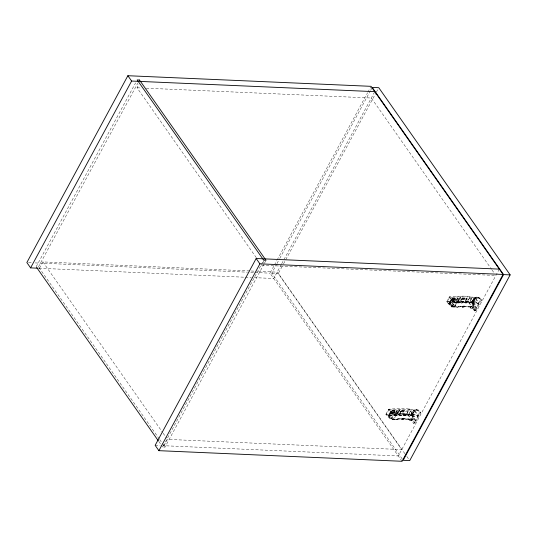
<?xml version="1.0" encoding="UTF-8"?>
<svg xmlns="http://www.w3.org/2000/svg" width="537" height="537" viewBox="0 0 537 537"><rect width="100%" height="100%" fill="white"/><g stroke="black" fill="none" stroke-linecap="round" stroke-linejoin="round"><path stroke-width="0.4" stroke-dasharray="2.69 2.01" d="M409.463 419.927L410.134 419.632L409.456 420.028L410.422 421.015L412.255 420.552L408.57 415.302L396.017 414.98L388.707 415.323L391.131 410.839L406.113 410.604L410.583 410.798L414.504 416.39L412.671 416.853L411.886 416.309L411.886 415.443L412.624 416.477L414.504 416.39M409.637 419.612L410.375 420.639L412.255 420.552M470.244 307.52L470.915 307.218L470.237 307.614L471.204 308.6L473.037 308.137L469.351 302.888L464.471 302.68L466.895 298.196L471.365 298.391L475.285 303.976L473.506 304.439L472.667 303.895L472.667 303.036L473.406 304.063L475.285 303.976M470.419 307.198L471.157 308.231L473.037 308.137M451.107 299.532L451.12 300.217L452.214 300.693C453.745 303.304 460.538 305.204 454.644 299.686L451.107 299.532L448.919 303.68L450.14 304.533C451.664 307.151 458.457 309.043 452.563 303.533L449.026 303.378L452.543 299.592M472.144 302.888C471.446 297.243 479.185 294.779 481.608 299.982L475.587 311.111L474.191 310.769L472.54 307.083L472.144 302.888L473.285 302.942C473.459 300.458 474.681 297.203 477.594 297.109M394.729 410.704L393.225 412.456L391.802 412.55L391.372 411.879L392.07 410.59L393.749 409.999L395.084 411.208L394.386 412.497L392.708 413.087L391.533 412.107L392.232 410.818L393.816 410.093L394.702 410.664L394.004 411.953L393.212 412.443L391.681 412.376M455.51 298.29L454.812 299.586L453.201 300.264L452.463 299.961L452.295 298.814L454.53 297.592L455.859 298.794L455.161 300.082L453.49 300.673L452.678 300.243L453.658 298.431L454.805 297.981L455.557 298.297L453.658 298.431M390.325 411.946L390.345 412.624L391.433 413.101C392.963 415.719 399.756 417.611 393.863 412.101L390.325 411.946L388.264 416.47L390.741 418.37L393.547 419.652L396.017 415.537M393.936 419.384L391.788 415.94L388.251 415.786L391.762 412.007M410.134 419.632L409.751 419.082L402.441 418.766L409.577 419.404L409.959 419.947M411.718 415.766L412.382 415.463L412 414.92L404.864 414.282L405.395 415.611L404.864 414.282M469.331 307.11L469.58 306.634L467.928 306.889L469.405 306.949M473.164 303.056L472.782 302.506L466.801 302.25L473.164 303.056L472.493 303.351M36.16 266.761L135.593 82.866M38.476 266.862L137.908 82.966M39.469 268.272L42.9 261.915L250.403 270.977M256.324 257.706L137.056 87.786L138.962 84.255M264.05 263.982L165.013 447.14L162.698 447.039L260.935 265.352M261.331 264.613L263.325 260.935M164.027 445.73L167.457 439.373L401.736 449.597L277.179 272.145L257.102 271.266M262.754 263.13L264.667 259.599M264.446 263.244L265.64 261.036M402.045 461.283L270.004 273.165L273.984 265.808M274.38 265.077L276.763 260.66M277.166 259.928L367.449 92.948M367.845 92.216L370.631 87.068M402.213 458.934L271.796 273.125L276.575 264.285M276.978 263.546L279.368 259.123M279.764 258.384L370.221 91.095M370.617 90.357L371.812 88.149M281.301 264.519L273.742 278.495L251.994 277.548M281.697 263.781L374.766 91.659M404.925 453.731L278.354 273.414L283.14 264.566M283.536 263.828L375.981 92.854M376.383 92.122L377.974 89.169M385.881 414.309L388.654 409.187C397.259 408.697 406.247 407.596 414.51 410.288L418.209 415.356L415.45 420.766L413.812 420.699L412.349 419.478L397.924 418.853L396.863 419.619L390.681 419.343L385.881 414.309L395.91 413.691L406.623 413.953L411.006 415.376L413.436 410.892L414.571 410.946L418.048 415.967L416.41 415.893L414.947 414.678L400.521 414.047L399.461 414.812L393.279 414.544L388.788 409.832L386.365 414.316L390.855 419.028L397.038 419.296L398.098 418.531L412.523 419.162L413.987 420.377L415.625 420.451L412.148 415.43L414.571 410.946M446.663 301.895L449.435 296.773C458.041 296.283 467.029 295.189 475.292 297.874L478.991 302.942L476.232 308.359L474.594 308.285L473.131 307.07L473.298 306.748L474.768 307.963L476.406 308.037L472.929 303.016L475.352 298.532C467.136 295.719 458.148 296.941 449.57 297.417L447.146 301.901L451.637 306.614L459.847 306.956L460.82 306.251L459.672 307.271L451.463 306.936L446.663 301.895L456.692 301.277L467.405 301.539L471.466 302.955L474.238 297.827M475.111 304.298L471.426 299.042L452.053 299.075L449.972 302.915L453.557 306.681L453.382 306.996L449.482 302.908L451.912 298.424L466.895 298.196M449.006 303.996L451.087 300.156M388.707 415.323L392.601 419.41L398.89 419.686L399.87 418.981L403.146 419.773L403.314 419.451L401.797 419.384L401.327 418.719L400.038 418.659L399.065 419.363L392.775 419.088L389.191 415.329L391.272 411.49L410.644 411.456L414.336 416.712M449.55 304.392L451.63 300.552M389.359 416.947L391.433 413.101M450.14 304.533L452.214 300.693M391.788 415.94L393.863 412.101M452.563 303.533L454.644 299.686M451.355 305.815L453.436 301.969M393.279 414.544L399.635 414.49L400.696 413.725L415.121 414.356L416.584 415.571L418.222 415.645M449.57 297.417L454.06 302.13L460.417 302.083L461.478 301.317L475.896 301.942L477.366 303.157L479.004 303.23M391.366 418.685L393.446 414.846M452.147 306.271L454.228 302.432M452.778 306.667L454.859 302.828M395.668 412.463L397.058 409.906L399.595 409.885L399.843 410.234L398.461 412.799L395.668 412.463L398.461 412.799M456.45 300.055L457.839 297.491L460.377 297.471L460.625 297.827L459.236 300.384L456.45 300.055L459.236 300.384M395.89 412.778L397.273 410.214L399.843 410.234M456.672 300.364L458.054 297.8L460.625 297.827M391.272 411.49L394.856 415.249L401.314 415.202L402.294 414.497L405.569 415.289M455.638 302.834L462.095 302.787L463.075 302.083L466.351 302.875L464.653 303.13L464.183 302.459L462.901 302.405L461.927 303.11L455.638 302.834L452.053 299.075M454.188 307.224L456.269 303.378M396.762 414.02L398.145 411.456L400.73 411.496L400.964 411.832L399.575 414.389L396.762 414.02L399.575 414.389M454.772 306.667L456.846 302.828M457.544 301.606L458.927 299.042L461.511 299.082L461.739 299.418L460.357 301.982L457.544 301.606L460.357 301.982M454.611 307.144L456.88 302.935M396.997 414.356L398.38 411.792L400.964 411.832M457.779 301.942L459.162 299.377L461.739 299.418M398.212 412.45L399.595 409.885M458.994 300.035L460.377 297.471M399.34 414.061L400.73 411.496M460.122 301.646L461.511 299.082M454.06 302.13L460.417 302.083M458.88 306.117L457.645 307.204L458.88 306.117L473.298 306.748M460.243 302.398L461.478 301.317M394.856 415.249L401.314 415.202M401.146 415.524L402.294 414.497M405.395 415.611L403.871 415.544L403.576 414.551M447.146 301.901L455.799 301.324L464.982 301.405L467.405 296.921M462.404 307.292L462.102 306.305L462.404 307.292L463.928 307.359L463.391 306.036L463.928 307.359M466.955 298.847L464.874 302.693L449.482 302.908M466.176 303.197L465.646 301.875L466.351 302.875M412.382 415.463L406.254 415L406.194 414.342M464.727 306.097L464.787 306.748L464.727 306.097L463.391 306.036M406.623 413.953L409.395 408.825M467.405 301.539L470.177 296.417M406.858 413.933L409.281 409.442L413.436 410.892M464.982 301.405L467.64 301.519L470.063 297.035M412.08 420.874L408.16 415.282L410.583 410.798M471.365 298.391L468.942 302.875L472.862 308.46M408.57 415.302L410.644 411.456M469.351 302.888L471.426 299.042M410.684 415.363L413.456 410.241M408.55 419.525L408.798 419.041M411.047 414.879L410.798 415.363L411.825 415.242L412.208 415.786M471.828 302.465L471.58 302.949L472.607 302.828L472.99 303.378M474.211 298.478L471.788 302.962L467.64 301.519M414.51 410.288L411.738 415.41L415.289 420.471L413.665 423.471C407.878 418.068 413.483 402.925 420.827 412.396L414.812 423.525L413.665 423.471M475.292 297.874L472.52 303.002L476.071 308.063L478.991 302.942M473.775 302.814L476.299 298.136M461.303 301.633L475.896 301.942M475.728 302.264L477.192 303.479L477.366 303.157M418.061 415.349L419.686 412.349L418.303 410.644M474.446 311.064L476.071 308.063M478.843 302.935L480.467 299.935L479.085 298.23L480.226 298.283M418.209 415.356L415.45 420.766M499.323 269.118L398.3 455.953L163.503 445.703M416.819 409.516C410.859 410.852 411.805 419.692 414.812 423.525M388.788 409.832L397.447 409.248L409.281 409.442M386.365 414.316L395.024 413.732L404.2 413.812M449.972 302.915L457.249 302.579M389.191 415.329L396.467 414.994M137.056 87.786L141.238 87.967M146.259 88.189L371.329 98.009L491.563 269.305M261.613 265.244L495.886 275.468M251.242 271.01L256.263 271.232M271.796 273.125L278.354 273.414M28.521 262.627L31.864 262.774M35.207 262.915L247.443 272.178M250.786 272.326L254.129 272.474M254.961 272.507L270.004 273.165M38.946 268.245L244.503 277.22M245.295 277.253L251.182 277.508M476.453 297.055L478.93 297.431M475.171 297.283L476.319 297.337M474.03 298.048L475.171 298.102M473.11 299.304L474.252 299.351M480.253 299.559L481.394 299.606M480.467 299.935L481.608 299.982M472.466 300.955L473.607 301.002M465.472 302.19L466.801 302.25M477.192 303.479L478.829 303.553L475.352 298.532M472.171 304.982L473.312 305.029L474.372 309.111L475.587 311.111M458.705 306.439L473.681 307.137M462.572 306.976L464.096 307.043M473.231 309.057L474.372 309.111M474.191 310.769L475.332 310.816M419.686 412.349L420.827 412.396M404.69 414.604L406.019 414.665M402.119 414.819L403.401 414.873M403.69 415.088L408.16 415.282M155.146 445.341L160.16 445.562M452.792 300.438L454.993 299.841L455.685 298.545L455.423 298.109M394.641 410.523L392.876 410.845L394.641 410.523L394.91 410.959L394.212 412.248L392.017 412.852M478.883 298.095C472.432 296.954 472.667 307.224 475.849 310.628M415.672 409.469L419.283 411.288L420.565 412.879M418.101 410.51C411.651 409.369 411.892 419.639 415.067 423.042M464.948 297.901L462.928 298.263L462.323 299.384L463.156 299.975L464.599 299.445L465.203 298.324L464.028 297.25L462.572 297.76L461.968 298.881L462.579 299.807M404.166 410.308L402.146 410.677L401.542 411.798L402.374 412.389L403.817 411.852L404.421 410.731L403.247 409.664L401.79 410.174L401.186 411.295L401.797 412.221M462.229 299.31L464.277 298.981L464.753 298.431L464.612 297.431M452.463 299.961L454.812 299.586L455.483 298.25L455.215 297.813L453.013 298.404L452.315 299.693L452.584 300.136M401.448 411.725L403.495 411.396L403.972 410.839L403.831 409.838M477.789 297.377L480.065 298.874L481.347 300.465M451.912 298.424L455.806 302.512M449.435 296.773L454.235 301.807M391.131 410.839L395.031 414.926M388.654 409.187L393.453 414.222M492.04 269.99L494.443 273.414M470.915 307.218L470.526 306.674L470.741 307.54M402.609 418.451L403.314 419.451M402.441 418.766L403.146 419.773M406.845 456.477L408.771 459.216M42.9 261.915L162.651 432.527M163.134 433.211L166.497 438.004M38.959 267.547L159.241 438.91M159.697 439.561L162.61 443.71M163.06 444.354L165.013 447.14M158.851 441.555L162.698 447.039M473.285 302.942L473.312 305.029"/><path stroke-width="0.81" d="M499.323 269.118L256.169 258.505L155.146 445.341L158.892 450.671L402.045 461.283L503.062 274.447L371.027 86.329L127.873 75.717L26.85 262.553L30.589 267.882L38.114 268.211M30.589 267.882L131.612 81.047L127.873 75.717M158.892 450.671L259.908 263.835L256.169 258.505M503.592 274.588L403.173 460.303L409.738 460.592L510.15 274.877L378.773 87.699L372.208 87.41L503.592 274.588L510.15 274.877M131.612 81.047L374.766 91.659M259.908 263.835L503.062 274.447M36.644 267.446L158.368 440.87M139.499 80.026L137.183 79.926L263.721 260.203L266.037 260.304L139.499 80.026"/></g></svg>
